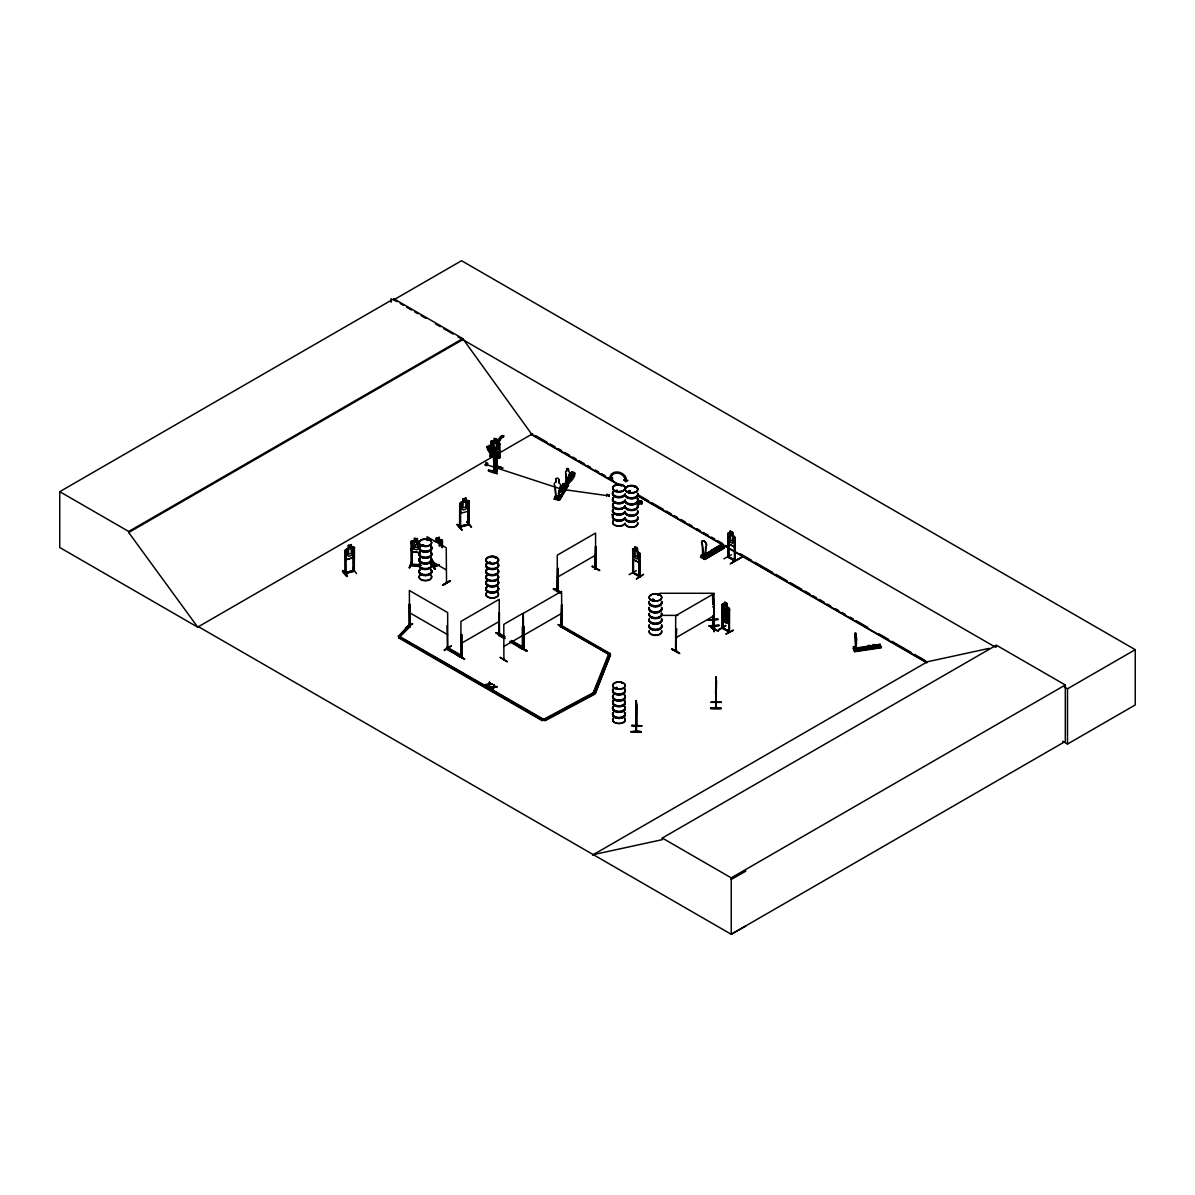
<?xml version="1.0" encoding="UTF-8"?>
<svg xmlns="http://www.w3.org/2000/svg" width="1195" height="1195" viewBox="0 0 1195 1195"><rect width="100%" height="100%" fill="white"/><g stroke="black" fill="none" stroke-linecap="round" stroke-linejoin="round"><path stroke-width="1.5" d="M498.061 444.017L498.39 442.822A9.455 3.764 -76.4 0 1 503.468 435.816L503.214 437.146A8.096 3.227 -76.4 0 0 498.584 444.152L499.331 444.376L497.314 448.155L496.284 447.916L496.298 443.554L498.076 443.972M497.314 448.155L497.329 443.793L498.3 444.122L496.284 447.916M715.79 687.902L715.775 693.907L715.954 686.094M636.158 713.609L636.323 708.381M636.173 711.398L636.248 709.337M636.472 712.847L635.994 717.358L636.397 709.546M710.816 708.53C742.498 708.366 689.381 708.097 720.973 708.695M710.831 707.843L720.988 708.008M715.79 687.976L715.895 684.929M856.292 639.459L856.128 649.721L856.636 639.161M631.035 732.012C638.235 728.831 650.08 734.208 631.065 731.609M641.207 731.967L631.065 731.713M636.173 703.616L636.352 700.479L636.308 731.833L636.472 730.504M715.775 682.913L715.656 693.907L715.73 691.86M715.685 683.57L715.85 681.673M636.382 731.713L636.397 702.346M636.054 708.008L635.994 706.364M606.582 495.566C607.15 498.121 607.344 491.085 606.582 495.566L560.306 489.054M636.024 707.022L636.098 705.155M490.951 454.951L499.495 458.088L499.301 455.175L500.063 457.461L499.883 443.808L499.092 443.554L498.957 457.386L498.898 455.34L499.883 455.4M854.35 647.824L853.798 646.585L854.081 647.63M854.709 651.693C852.707 647.765 861.356 649.468 854.186 649.871L854.305 647.78M854.888 634.276L855.336 632.842L855.919 633.38M855.112 633.589L856.128 649.721M855.321 647.048L856.337 649.692M854.903 647.167L855.486 647.66L855.112 635.023M856.516 638.713L856.128 634.724M559.813 498.001L559.753 496.836L560.126 498.345L555.331 497.389L554.166 499.226M705.214 557.169L705.707 546.802A3.391 1.972 59.5 0 0 705.857 542.799A3.391 1.972 59.5 0 0 702.436 540.872A3.391 1.972 59.5 0 0 702.436 544.786C704.856 561.486 703.825 553.165 702.466 555.72M705.364 557.079L705.857 546.712A3.391 1.972 59.5 0 0 705.707 542.888A3.391 1.972 59.5 0 0 702.287 540.962A3.391 1.972 59.5 0 0 702.287 544.86L702.675 555.316M713.355 620.593L712.817 616.411M711.174 702.361L721.347 702.242L711.189 702.018M715.76 680.015L715.954 677.027L716.193 708.202M715.671 682.972L715.954 677.177M715.745 687.678L715.745 686.154M716.388 680.956L716.149 708.202M715.715 707.784L715.85 677.027M716.029 702.54L715.745 708.262L715.73 706.947M559.081 497.732L559.678 487.321A3.391 2.614 30.8 0 0 559.006 482.84L559.081 479.748L559.006 482.84M439.342 564.578C434.846 568.566 431.933 563.771 434.009 566.34M636.83 703.945L636.845 726.515M636.248 700.629L635.889 731.788M345.056 572.674L346.057 572.659M345.056 573.481L354.243 570.971L354.138 548.893L353.317 549.117L353.361 571.434L353.317 549.117M611.9 514.418L611.795 515.03M712.892 604.655L713.266 598.486M557.214 495.985L556.422 497.195L557.512 496.074L557.557 499.256L557.632 496.702L556.093 496.537L557.557 496.836M557.184 497.344C556.96 495.581 557.124 497.06 557.303 497.15M566.579 469.172L566.535 471.233L567.371 468.44M567.61 480.45L567.072 481.391L567.804 480.704M507.248 661.896L500.033 657.31L507.233 661.462M854.276 647.182L855.306 647.376M856.427 639.191L855.934 633.992M714.237 625.762L713.161 620.071M497.613 454.085C496.388 459.179 484.662 449.932 487.769 446.527L495.701 449.634L499.45 458.103M497.12 473.698C490.577 468.141 481.077 470.038 497.135 473.608M712.937 550.97L714.61 550.163L714.64 551.522M713.266 551.194L715.193 550.716M493.505 455.937L494.745 455.743L493.475 455.863M496.732 470.949L496.089 456.848L497.359 456.729L496.971 470.964L497.239 456.714M493.968 469.306L494.581 469.501M494.625 469.59L494.625 455.639L197.668 627.136L59.75 547.504L59.75 491.668L393.812 298.795L462.779 338.603L531.745 434.263L618.771 484.513M496.851 471.009L496.537 456.4L495.97 470.696L497.359 470.546M423.687 545.577L422.059 545.293L423.523 544.741M422.447 545.219L423.881 545.577M427.481 540.289L428.168 540.469M489.278 562.352L490.846 562.711L489.218 562.994M494.999 557.333L495.342 557.856M494.939 557.856L495.402 557.617M616.739 490.921L615.679 490.846L616.396 490.473M617.143 490.906L617.143 490.443M621.027 485.872L621.564 485.334M621.086 485.633L622.042 485.633M628.764 491.309L628.122 491.922L629.72 491.937M629.795 492.325L629.795 491.518M633.977 486.47L634.59 487.067M634.65 486.828L634.037 486.649M617.457 688.395L616.605 687.439L616.291 688.141M617.023 688.365L617.023 687.588M621.534 683.256L622.087 683.256M654.038 599.83L652.843 599.367L652.649 600.234M652.918 599.367L652.784 599.995M653.232 600.323L653.77 599.696L652.739 600.039M658.251 594.722L657.534 594.961L658.37 595.244M498.166 441.911A8.096 3.227 -76.4 0 1 502.184 436.892L502.438 435.563A9.455 3.764 -76.4 0 0 497.359 442.568L496.298 443.554M870.737 647.092L869.079 647.705L868.87 646.45M716.014 702.481L716.417 680.418M457.371 654.576L464.601 659.132L457.013 655.174M519.706 646.555L526.95 651.126L519.362 647.167M553.315 589.001C556.601 586.431 568.671 599.86 553.345 588.926M553.643 588.732L560.873 592.839M672.068 648.96C695.46 662.493 655.861 640.147 679.328 653.023M724.036 548.087L704.766 559.394L700.643 557.079L720.167 545.547L724.095 548.072L704.841 559.439L704.109 559.036L723.797 547.31L720.167 545.264L700.972 557.079L700.942 555.451L702.899 554.301L701.226 556.765L704.288 558.498L706.245 556.198L706.529 557.796L702.794 555.809L703.243 555.137L703.317 557.945L703.482 555.421L702.212 554.898L702.212 557.318L702.376 554.794M348.417 545.398L348.522 548.191L347.013 549.506L347.013 554.585L348.522 556.347L351.33 555.585L352.839 552.986L352.839 547.922L351.33 547.415L351.42 544.576L348.372 545.338L348.417 548.117L345.4 549.924L346.326 559.663L353.406 557.736L354.437 547.444L351.285 547.355M570.478 476.88L571.135 476.103M632.678 556.422L633.41 559.544L639.026 562.696L639.743 560.395M639.026 562.696L639.833 553.151L633.514 548.535L632.678 549.117L632.962 572.674L640.087 576.737L639.355 554.241L639.101 576.587L639.967 576.662M734.925 544.651L734.118 546.996L734.925 544.756M722.87 607.344L722.049 609.599L722.945 607.299L728.606 610.421L729.279 613.588M728.472 617.89L729.338 615.649M540.454 718.076L545.025 720.779L594.692 694.22L593.407 692.368L608.524 654.262L609.913 653.456L593.407 693.055L595.334 693.309L610.451 655.218L560.649 626.628L610.451 655.218M595.334 693.309L610.451 654.516M430.394 563.891L434.846 569.164M435.249 568.686L430.827 563.368L435.309 568.626M488.531 686.587L489.278 684.332L492.325 683.928L489.278 684.78L488.531 686.587L488.546 684.376L487.963 686.244M493.191 688.813L493.923 687.02L496.986 686.617L493.923 687.469L493.191 689.276L492.624 688.484L493.191 689.276M498.793 453.517L499.809 451.142L498.927 453.577M488.65 684.451L485.543 684.855L488.65 684.451L489.382 682.226L489.95 683.017L489.382 682.226M493.311 686.692L490.204 687.543L493.206 687.528L494.043 684.914L494.028 687.095M494.043 684.914L493.311 687.14L490.204 687.543M342.457 571.031C345.37 569.343 351.509 584.206 342.457 571.061L346.834 576.289M342.905 570.478L347.252 575.781M411.11 541.544L414.262 540.902M411.857 543.187L410.96 543.068L411.857 543.187L411.931 565.101M410.99 548.789L411.991 551.627L419.609 552.702L411.991 551.627L411.125 548.729M411.782 551.029L417.966 541.499C422.418 541.947 414.396 541.933 417.503 538.631L414.262 538.183L414.351 541.066L412.723 541.753L412.723 546.832L414.351 549.237L417.369 549.655L418.982 547.698L418.982 542.62L417.369 541.484L417.399 538.706M411.528 562.143L409.168 567.834L411.573 562.083M412.066 561.755L409.721 567.924M419.744 544.278L419.833 566.43L419.639 565.564L412.036 564.548M411.916 564.279C403.835 567.909 437.236 565.31 410.99 564.13M489.95 682.554L489.367 684.406L492.325 683.928M492.624 688.932L493.206 687.065M493.923 687.469L494.611 685.243M354.362 570.403L353.6 570.627M354.362 571.21L345.25 573.675L345.355 549.864L353.332 546.877L354.437 547.444L354.273 571.21M460.598 526.248L459.746 527.249L459.896 503.454L462.958 501.721L462.913 498.942L465.975 498.181L465.975 500.899L468.978 501.034L467.947 511.326L460.837 513.208L460 503.468M468.933 524.754L467.872 524.784M496 456.938L496.851 457.192M629.108 574.661L636.352 570.627M731.459 554.764L723.946 558.797M405.553 628.002L412.678 623.865M637.338 504.693L638.414 503.498L641.775 504.036L641.775 501.317L638.548 500.824M638.518 503.603L638.518 505.455L637.368 506.142M723.08 617.322C725.201 622.027 720.406 630.004 723.035 627.509M723.08 606.268L723.035 628.316M728.547 621.266L722.9 618.323L722.124 616.859L722.138 604.476L722.975 603.878L729.428 608.404L729.428 632.17L729.084 630.811M722.557 628.017L729.667 632.035L728.845 630.766M409.482 625.239L409.855 626.583L409.377 603.923L409.123 626.255L410.124 626.404L409.048 626.135M447.274 647.481L447.498 647.511M447.02 625.657L447.438 648.332L446.676 647.899L447.752 648.138L447.662 612.587L409.377 590.479L409.526 626.031M632.648 572.853L639.818 576.916L639.743 553.136M633.708 572.241L632.947 571.808M633.32 572.39L632.633 572.002L633.35 573.241L633.619 556.467M727.919 557.139L728.203 556.078L728.86 557.348L728.786 542.56M728.069 556.885L735.239 561.023L734.522 538.497L734.671 560.604M492.43 471.681L497.583 466.244L492.504 471.323M497.508 466.603L492.026 471.622M491.802 446.392L488.934 445.377L489.741 447.259L488.591 447.274L489.95 450.455L494.715 453.159L495.566 452.248L491.772 446.332M497.717 454.115C489.995 436.444 500.69 465.393 499.779 455.683M490.891 455.295L487.291 446.437L491.757 455.549M491.13 454.354L490.249 453.995L499.689 457.73M491.668 455.519L491.847 453.069M498.763 457.894L495.103 448.991M461.897 655.965L461.345 656.294M499.555 635.038L499.241 612.751L498.763 635.426L499.555 635.038L498.524 635.277L499.316 634.007L498.763 634.62M523.47 648.332L524.276 647.899L524.246 648.765L524.187 626.613L523.29 626.852L524.187 626.613M561.172 626.613L561.904 626.135L560.933 626.329M595.155 568.372L595.887 567.894L594.916 568.088M676.086 650.633L676.579 628.958L675.683 629.197L676.579 628.958M713.505 628.958L714.311 628.525L712.952 628.212M714.072 628.212L713.564 629.765L713.968 607.09L713.505 629.765L714.311 629.332M489.92 456.505L490.981 454.384L492.355 454.847L491.026 454.548L489.92 456.505L491.279 456.968L492.355 454.847M555.809 482.212L555.884 479.105L555.809 482.212A3.391 2.614 30.8 0 0 555.152 486.425L555.809 497.21M555.152 486.425L555.884 497.09L554.794 498.703L558.857 499.51L559.23 498.434L559.574 500.287L568.551 485.26C560.679 480.166 563.517 488.531 558.364 493.341L563.637 484.319M566.146 473.967L566.535 481.241L569.417 481.032L569.417 482.003L566.221 481.361L566.146 473.967A2.256 1.748 30.8 0 1 566.579 471.159M568.715 481.585L569.164 474.564A2.256 1.748 30.8 0 0 568.715 471.577L568.686 469.351M555.406 499.286L554.42 498.927L555.331 495.955L555.705 497.18M554.794 498.703L555.705 496.03M559.23 490.562L564.025 491.817L559.23 490.562L563.368 483.631L568.178 484.587L558.648 500.093L567.281 484.841M558.887 491.429L563.368 483.631M565.355 482.556C569.627 486.798 580.172 470.457 571.583 472.174C567.61 473.28 566.206 486.933 565.608 481.421L566.221 480.405M558.588 493.386L564.309 484.109L558.304 495.014M569.014 483.288L568.82 482.048L565.862 482.242L566.475 480.45M556.601 497.434L556.93 496.343L556.736 497.12M556.721 497.464L556.989 496.313M558.976 493.281L564.354 484.274M565.608 482.481L571.583 472.174M556.168 498.823L556.168 496.403M568.402 478.373L572.211 472.503L566.415 482.78M566.206 482.616L572.241 472.608M567.461 481.271L566.729 480.793M558.035 499.988L565.071 487.933M567.954 483.079L574.78 472.996M558.289 499.824L567.237 484.677L568.222 485.036L559.275 500.048M568.372 483.153L573.914 473.041M558.961 500.167L568.178 484.587M522.992 648.9L524.246 647.839M712.967 551.134L715.148 550.79M490.801 562.561L489.681 562.053L489.696 563.054M490.742 562.755L489.427 562.964M617.247 490.398L617.217 490.637M629.989 491.967L628.615 492.415L628.764 491.489M629.69 491.563L628.928 492.026M652.56 599.517L652.918 600.323M653.934 600.248L653.516 599.457M617.128 688.29L616.754 687.498M460.045 503.528L460.956 502.363M726.859 614.364L728.069 612.856L728.069 607.777L726.859 606.209C728.92 603.191 722.527 599.726 724.618 604.969L723.423 605.208L724.618 618.188L726.859 619.428L726.859 614.349L724.618 613.11M496.851 450.261L498.285 448.558L498.255 443.464L492.056 440.582M878.489 645.419L853.589 648.87M854.694 651.693L881.372 647.795L881.253 646.973L854.619 651.335L853.364 646.868L856.068 646.48L857.323 650.752L857.218 649.094M880.013 644.613L877.294 644.807M880.327 645.509L880.013 644.419L853.245 648.422L853.693 649.408L878.564 645.778M880.969 646.898L880.013 644.135M503.872 659.52L504.17 659.102M493.998 441.104L491.1 441.149C492.534 440.118 489.562 443.972 491.13 446.631M492.669 446.751L492.639 441.672L494.088 441.224L494.028 438.326L496.941 439.252L496.806 442.09M496.896 442.031L496.941 439.252M499.092 443.554L499.883 443.808L498.823 442.583M446.527 583.19L446.243 547.773L427.093 536.719L427.093 540.409M492.235 453.488L499.077 455.728L492.235 453.488L491.832 455.056M493.938 465.079L502.736 468.022M499.047 467.17L493.938 472.204M427.526 652.873L398.383 636.472L408.541 625.627L410.243 626.195L398.697 637.846L410.243 626.195M398.383 636.472L408.541 625.627M567.147 480.868L567.759 480.808M461.434 656.593L461.195 634.993M498.524 635.277L499.256 634.799M558.125 589.732L557.453 590.091M557.303 590.644L557.273 555.167L595.558 533.06L595.633 568.551L594.841 569.014L595.902 568.73L595.558 546.488L594.961 568.91M523.32 648.885L522.738 647.854M524.142 647.974L523.216 648.198L524.261 648.108M524.142 648.78L523.933 626.464M560.858 627.27L561.575 604.745L561.889 627.031L560.858 627.27L561.59 626.792M676.534 651.141L676.176 650.931M713.37 629.511L713.863 628.749M714.296 629.377L714.207 603.669M412.051 540.603L410.99 541.484L411.05 565.22M423.627 545.219L423.03 544.666M423.732 545.697L423.03 545.652M616.127 490.279L615.709 491.085L616.814 491.354M653.874 600.144L652.201 600.01M728.711 543.695L734.133 546.832L728.577 543.8L727.86 533.388L728.681 532.791L734.925 537.451L735 561.172L727.889 557.064M722.213 604.551L723.02 603.983M728.472 621.31L729.353 620.832L726.784 620.384M490.398 453.712L491.533 455.579M713.968 628.002L712.952 628.436M563.368 483.915L564.309 484.109M554.973 499.376L555.66 499.54M435.189 569.074L430.857 563.368M570.224 476.133L570.299 476.984M561.142 489.92C562.95 487.799 563.935 492.161 561.456 490.592M342.831 570.896L347.297 576.214M410.946 564.966L419.729 566.176M700.643 557.079L701.45 557.542L720.869 545.951L705.035 555.869M706.529 556.347L704.572 557.497L704.288 559.111L723.139 547.385M724.454 619.189L722.198 616.859M724.454 621.908L723.408 612.452L724.618 610.944L724.618 605.88L726.859 607.12L726.859 612.198L728.069 615.022L726.859 623.237C720.839 619.294 729.473 626.374 726.933 620.474M722.138 604.476L722.168 628.241L729.338 632.14M727.023 606.119L727.023 603.4M722.138 611.765L722.87 614.887L728.606 617.964L729.353 615.754M728.681 609.659L729.592 609.883L728.681 609.659L728.726 631.826M718.703 630.168L725.723 625.463L718.703 629.705M728.606 631.154L722.9 627.987L729.428 631.363M726.037 633.753L733.461 630.153L726.037 634.216M713.759 624.462L713.759 625.269M503.887 659.879L503.812 624.343L522.962 613.289L522.857 649.333L510.101 641.969M522.379 626.763L522.349 648.9M520.422 647.332L526.651 650.633L520.736 647.361M702.511 555.824L702.899 554.301M711.264 550.507C721.959 555.212 706.096 551.089 713.221 549.356L716.851 551.702L713.221 549.356M714.954 548.341C725.649 553.031 709.785 548.908 716.91 547.19L720.54 549.521L716.91 547.19M718.21 546.414C728.905 551.119 713.042 546.996 720.167 545.264M701.196 557.393L721.108 546.444M723.094 547.19L703.676 558.782M721.541 548.326L703.601 558.737L704.303 559.14M705.662 558.05L723.797 547.31M409.661 626.524L410.019 604.297M557.916 568.222L557.273 590.703L558.17 590.479M595.633 567.744L595.095 569.164L595.812 546.638M503.707 638.279L498.927 635.516L499.48 612.886M444.435 650.513L451.232 645.778M444.107 649.946L451.277 646.166M592.152 566.564L599.77 570.463L592.541 566.34M503.05 636.95L496.224 632.588M461.539 655.786L460.867 656.204L461.912 656.115M461.838 656.727L461.434 655.786M561.65 626.001L561.112 627.405L561.829 604.879M519.332 647.242L526.89 651.096L519.631 647.018M523.694 649.094L523.29 613.408L561.575 591.301L561.829 627.076L558.558 624.582M524.187 648.721L523.544 626.987M710.562 627.166L718.18 631.05L710.95 626.927M442.852 584.938L449.977 580.74L442.822 584.893M393.812 298.795L393.812 299.825L461.554 260.719L1135.25 649.677L1135.25 704.945L1067.508 744.052L1062.669 741.244M59.75 491.668L128.716 531.476L462.779 338.603M198.549 626.733L197.773 627.196L128.716 532.507L462.779 339.634M499.54 452.86L532.522 433.815M557.273 577.275L595.558 555.167M449.111 649.019L461.882 656.384L460.478 657.19L446.123 648.9L447.752 647.332M446.123 648.9L447.737 648.093M460.941 643.537L499.241 621.43M632.962 550.566L633.44 573.227M637.398 548.146L635.038 546.787L635.113 549.655L633.933 549.879L633.933 554.958L635.113 557.811L637.308 559.081L638.488 557.587L637.473 548.102M446.123 648.213L460.478 656.503L461.882 655.696L447.528 647.406M505.112 636.786L500.317 634.022L498.927 634.829L505.306 638.518M498.927 635.516L500.317 634.709L503.513 636.547M639.997 554.614L639.101 554.39M633.41 559.544L638.966 562.561M503.812 646.45L522.962 635.396M523.29 635.516L561.575 613.408M633.44 572.659L639.594 576.065M639.4 575.542L633.111 572.674M636.427 578.873L643.582 574.347L636.457 578.918M560.649 626.628L562.053 625.821L609.913 653.456M560.649 627.33L562.053 626.524M522.857 649.333L524.246 648.527M727.86 533.388L727.889 557.154M732.565 535.136L732.64 532.358L733.655 541.843L732.49 543.337L730.279 542.067L729.114 539.214L729.114 534.135L730.279 533.717M728.517 557.497L728.786 535.196M734.088 536.002L735 537.406M735.164 538.87L734.268 538.646M728.606 556.915L735.164 560.096L734.805 561.112M731.564 562.74C766.219 543.516 710.024 575.392 738.764 558.946M713.968 593.646L675.683 615.754L675.608 651.35L676.579 651.066M675.683 637.876L713.968 615.754M398.697 637.159L542.291 720.062L593.347 692.697L594.692 694.22M398.697 637.846L542.291 720.749L551.702 715.656M592.541 855.112L927.395 661.776L989.087 648.362M593.317 854.649L662.284 839.652L662.284 838.053L996.346 645.18L1065.313 684.989L1065.313 741.408L731.235 934.281L198.46 626.688L197.668 627.136M996.346 646.779L995.569 647.242L457.969 336.856M662.284 838.053L731.235 877.862L1065.313 684.989M1064.312 686.931L1067.508 688.783L1135.25 649.677M496.343 470.277L497.239 470.531M731.235 879.475L745.859 871.14M745.859 925.946L731.235 934.281L731.235 877.862M554.898 713.953L591.749 694.25M398.383 635.77L545.025 720.092L594.692 693.533M557.99 590.285L558.17 568.372M422.612 545.054L423.463 545.054M629.406 492.235L629.795 491.653A6.319 3.645 0 0 0 628.316 492.011M490.503 562.994L489.621 563.129M617.292 688.514L616.112 688.111M496.448 470.307L496.343 456.46M345.161 572.614L353.212 570.672M346.057 573.466L345.982 551.119L345.146 551.343L345.415 573.63M353.391 570.359L354.004 570.164M561.336 489.786L563.099 489.995L561.71 490.667M557.931 589.479L557.453 590.898L557.527 568.745M499.122 634.874L499.241 599.307L460.941 621.415L460.867 657.011L461.927 656.727L461.838 634.62M461.479 656.608L461.584 634.485M522.753 649.049L522.708 626.583M441.209 541.947C443.151 541.066 439.416 543.606 441.209 545.622M437.564 564.503L433.008 565.564M437.728 564.682C432.127 563.92 434.577 569.193 433.919 562.427M439.491 564.757L433.292 566.564L433.217 565.758M436.339 540.976L436.294 538.198L439.297 537.377L439.342 540.155M436.294 538.198L439.342 537.421L439.252 540.26L440.746 540.752L440.746 545.831M434.293 541.544L441.284 539.602L442.344 540.274L442.344 547.579L442.344 540.274M436.444 541.947L439.252 541.171L439.252 546.249M463.062 499.062L465.871 498.3M460.911 502.273L467.917 500.361L468.978 501.034M459.702 504.932L460.672 504.887L459.702 504.932L459.597 527.07L468.679 524.59L468.679 502.483L467.857 502.707L467.917 525.023L467.857 502.707M468.007 502.901L468.679 502.483M353.466 549.297L354.138 548.893M466.692 522.006L471.532 527.174L467.185 521.827M468.784 523.754L467.768 524.037L468.784 524.052M459.896 527.234L468.903 524.799L468.933 500.974M346.356 559.499L353.287 557.602M356.558 573.615L352.615 568.222M652.739 599.531L653.665 599.89M869.377 646.286L868.556 647.317M869.109 646.585L870.752 646.988M870.199 647.481L868.675 647.242M570.388 476.222L571.404 476.432M728.845 631.572L728.935 620.563M460.628 525.994L460.628 526.786M734.447 559.768L728.188 556.93L727.889 534.957L728.532 535.33M703.228 555.645L703.183 554.465M433.307 566.535L433.098 560.813M856.173 646.689L853.364 646.868M853.738 647.556L854.47 647.122L854.53 651.29M867.675 645.927C871.558 653.067 864.403 643.881 870.378 645.524L871.633 648.377M872.783 645.18C876.667 652.336 869.512 643.134 875.502 644.792L876.742 647.63M880.252 644.971L853.514 649.049M856.143 650.334L881.029 646.704M854.47 651.155L881.268 647.257M485.543 684.391L492.325 684.391M485.543 684.855L488.546 684.84M494.028 686.632L496.986 686.617M490.204 687.08L496.986 687.08M713.012 628.764L713.968 628.809M713.863 629.048L713.968 593.273L659.819 593.273M599.442 570.583L592.197 566.116M558.229 624.701L565.489 628.824L563.069 627.614M710.622 627.046L717.837 631.139M714.356 551.358L713.505 551.298M652.828 599.427L653.605 599.8M616.605 687.543L615.649 688.26M722.407 628.017L722.407 616.964M713.744 600.458C714.341 608.658 711.876 583.294 712.817 603.804M707.873 620.011L718.031 619.249M718.031 619.563L707.873 619.966L718.031 619.249M709.008 625.747L719.106 625.164M447.363 648.287L447.169 646.958M728.487 556.646L727.919 556.332M734.522 560.604L734.522 538.497M714.61 625.956L714.102 631.841L714.117 625.553M661.627 615.38L677.864 615.38M711.174 702.212L721.332 702.421M636.173 702.361L636.517 709.591M631.587 725.679L641.73 725.992M675.937 650.633L676.654 650.453M493.505 469.755L494.357 469.964L494.625 455.728L494.118 469.964L493.386 455.833M567.326 468.515L568.357 468.948M869.676 646.495L870.782 647.152M567.55 480.913L567.476 480.554M466.707 521.543L471.084 526.846M498.808 456.908L491.384 454.668L499.898 457.371M593.407 692.368L595.334 692.622M412.021 540.663L419.579 541.708M566.774 482.317L567.7 482.601L567.759 480.898M564.936 489.995L560.126 489.338L564.936 490.294L485.902 464.467C482.168 464.138 489.323 467.305 485.902 464.467M554.42 498.912L558.872 500.152M502.946 435.637L503.976 435.876M502.617 436.937L503.648 437.191M499.331 444.376L497.553 443.913A8.096 3.227 -76.4 0 1 497.837 442.897M487.037 463.974C489.591 464.437 485.573 461.136 485.797 463.107M353.466 570.598L345.982 572.42M712.907 597.425L713.176 594.587L713.579 604.506M487.65 446.542L489.741 447.259M492.459 448.125L495.611 449.619M487.127 446.721L487.933 446.975M494.954 449.275L495.746 449.544M489.875 456.356L491.279 456.968M493.684 464.945L502.751 468.052M493.729 465.288L502.468 467.872M408.541 626.314L410.243 626.882M729.323 632.185L729.338 608.404M639.728 576.916L639.504 575.542M713.744 625.747L713.759 616.067M459.746 526.442L459.985 527.264M572.375 472.757L571.837 472.637M726.859 603.49L724.618 602.25L724.693 604.924M722.93 607.463L728.547 610.481M725.723 625.926L718.643 629.705M702.376 557.214L703.482 557.841M672.068 649.273L679.298 653.396M503.439 636.711L495.82 632.827M495.865 632.678L503.14 636.83M412.335 623.745L405.613 627.689M519.272 646.211L526.502 650.707M393.812 299.825L397.024 301.678M400.235 303.53L403.447 305.382M406.644 307.234L411.453 310.013M414.665 311.865L417.877 313.717M421.088 315.57L425.898 318.348M435.518 323.905L440.328 326.683M443.539 328.535L453.159 334.077M732.64 532.358L730.205 531.043L730.279 533.911M730.279 531.192L732.49 532.447M535.748 435.667L547.026 442.18M550.253 444.047L555.092 446.84M558.304 448.693L561.53 450.56M564.757 452.412L569.597 455.205M572.823 457.073L576.035 458.94M579.261 460.792L584.101 463.585M587.328 465.452L590.539 467.305M595.379 470.098L598.605 471.965M601.832 473.817L605.043 475.685M609.883 478.478L613.11 480.33M638.892 495.223L648.571 500.81M651.783 502.662L663.076 509.175M666.287 511.042L671.127 513.835M674.353 515.687L677.58 517.554M680.806 519.422L685.631 522.2M688.858 524.067L692.084 525.934M696.909 528.713L700.136 530.58M703.362 532.447L708.202 535.24M711.428 537.093L714.64 538.96M717.866 540.812L722.706 543.606M725.933 545.473L729.144 547.325M740.437 553.838L751.715 560.35M754.941 562.218L772.672 572.45M775.884 574.317L787.176 580.83M790.388 582.682L801.681 589.21M804.892 591.062L809.732 593.855M812.958 595.722L816.185 597.575M819.411 599.442L824.236 602.235M827.463 604.087L830.689 605.955M835.514 608.748L838.741 610.6M841.967 612.467L845.194 614.32M850.033 617.113L853.245 618.98M856.471 620.832L867.749 627.36M879.042 633.873L888.707 639.444M891.933 641.312L911.277 652.47M914.489 654.337L925.781 660.85M638.115 495.671L926.603 662.239M530.685 434.114L618.009 484.528M637.413 495.731L926.842 662.837M635.113 546.922L637.308 548.191M563.652 627.435L568.432 630.198M571.628 632.05L609.913 654.158M430.275 560.679L446.243 569.881M511.49 640.475L522.663 646.913M511.49 641.162L519.466 645.763M510.101 641.282L522.857 648.646M409.377 612.587L447.662 634.694M430.753 654.74L514.642 703.168M517.868 705.035L529.161 711.563M532.387 713.415L537.227 716.208M613.349 503.349L613.408 503.424A6.319 3.645 0 0 0 616.515 508.637A6.319 3.645 0 0 0 625.03 506.217M613.349 520.736L613.408 520.811A6.319 3.645 0 0 0 616.515 526.024A6.319 3.645 0 0 0 625.03 523.604M493.61 472.085L498.569 467.036M639.101 576.587L639.355 561.62M632.708 572.838L632.767 549.073M637.413 497.927L638.518 500.884M637.338 498.076L638.414 499.151L638.414 505.395M486.664 575.288L486.694 575.303A6.348 3.66 0 0 0 492.235 580.83A6.348 3.66 0 0 0 497.717 575.333M486.664 592.675L486.694 592.69A6.348 3.66 0 0 0 492.235 598.217A6.348 3.66 0 0 0 497.717 592.72M488.994 451.337L490.622 453.383M465.975 498.181L465.871 501.019L467.379 501.512L467.379 506.59L465.871 509.175L463.062 509.936L461.554 508.174L461.554 503.095L463.062 501.781L463.018 499.002M345.982 551.119L345.146 551.343M345.355 557.154L346.326 559.663M498.778 442.628L499.809 443.928M637.338 499.435L638.414 500.959L641.775 501.317L641.625 503.991M435.891 541.111L436.459 541.962M419.833 575.228L419.863 575.273A6.333 3.66 0 0 0 425.405 580.8A6.333 3.66 0 0 0 430.887 575.303M723.139 627.539L723.154 628.421M855.5 633.006L856.128 633.962M877.294 644.523L878.549 647.361M854.425 649.841L854.037 646.555M495.895 449.26L499.644 457.805M487.291 446.437L491.04 454.981M487.037 446.766L489.039 451.456M419.818 557.811L419.863 557.886A6.333 3.66 0 0 0 425.405 563.413A6.333 3.66 0 0 0 430.887 557.916M880.939 646.839L854.515 650.648L853.469 648.243L856.173 647.839L856.068 646.48M728.472 610.525L729.189 613.558M632.842 556.407L633.544 559.439M712.713 599.397L713.639 603.923L712.713 599.531M713.131 595.528L713.34 597.575M713.071 598.381L713.4 600.159M713.788 624.94L712.758 620.056L713.863 625.807M636.024 712.101L636.098 713.31M715.685 688.634L715.745 689.859M635.949 715.237L636.098 717.358M713.057 628.809L713.057 615.574M492.071 441.239L492.116 448.05M491.892 441.418L491.937 448.23M491.279 440.985L491.22 446.661M1067.508 688.783L1067.508 744.052M853.798 646.585L853.798 649.005M730.369 531.133L730.369 533.866M713.863 602.071L713.759 607.583M713.191 594.737L713.266 604.013M706.245 556.198L706.245 557.348M676.325 628.824L675.982 651.454L675.937 629.332M573.167 475.535L569.97 475.087M572.629 476.432L569.417 475.983M566.774 480.704L566.729 482.407M565.399 628.48L558.17 624.821M494.073 470.008L494.028 455.429L493.819 469.321M460.523 504.708L460.628 527.085M442.031 541.708L442.031 547.235M441.358 542.127L441.358 545.816M436.339 538.258L436.444 541.051M411.931 542.993L411.961 565.31M391.109 298.586L391.109 302.245M128.716 531.476L128.716 532.507M624.447 695.624A6.319 3.645 0 0 1 618.965 701.106A6.319 3.645 0 0 1 613.498 695.624M624.537 695.251A6.423 3.704 0 0 1 618.965 700.808A6.423 3.704 0 0 1 613.408 695.251M624.432 700.793A6.304 3.645 0 0 1 618.965 706.245A6.304 3.645 0 0 1 613.513 700.793M624.462 700.524A6.348 3.66 0 0 1 618.965 706.006A6.348 3.66 0 0 1 613.483 700.524M624.432 700.389A6.304 3.645 0 0 1 618.965 705.842A6.304 3.645 0 0 1 613.513 700.389M624.537 689.142A6.423 3.704 0 0 1 618.965 694.713A6.423 3.704 0 0 1 613.408 689.142M624.447 694.609A6.319 3.645 0 0 1 618.965 700.076A6.319 3.645 0 0 1 613.498 694.609M624.447 689.53A6.319 3.645 0 0 1 618.965 694.997A6.319 3.645 0 0 1 613.498 689.53M624.537 694.937A6.423 3.704 0 0 1 618.965 700.494A6.423 3.704 0 0 1 613.408 694.937M624.537 688.828A6.423 3.704 0 0 1 618.965 694.385A6.423 3.704 0 0 1 613.408 688.828M624.462 688.499A6.333 3.66 0 0 1 618.965 693.981A6.333 3.66 0 0 1 613.483 688.499M624.447 713.012A6.319 3.645 0 0 1 618.965 718.494A6.319 3.645 0 0 1 613.498 713.012M624.537 712.638A6.423 3.704 0 0 1 618.965 718.195A6.423 3.704 0 0 1 613.408 712.638M624.462 718.12A6.348 3.66 0 0 1 618.965 723.617A6.348 3.66 0 0 1 613.483 718.12M624.462 717.911A6.348 3.66 0 0 1 618.965 723.393A6.348 3.66 0 0 1 613.483 717.911M624.417 701.301A6.289 3.63 0 0 1 618.965 706.753A6.289 3.63 0 0 1 613.513 701.301M624.462 700.987A6.348 3.66 0 0 1 618.965 706.484A6.348 3.66 0 0 1 613.483 700.987M624.537 706.529A6.423 3.704 0 0 1 618.965 712.101A6.423 3.704 0 0 1 613.408 706.529M624.447 711.996A6.319 3.645 0 0 1 618.965 717.463A6.319 3.645 0 0 1 613.498 711.996M624.447 706.917A6.319 3.645 0 0 1 618.965 712.384A6.319 3.645 0 0 1 613.498 706.917M624.537 712.325A6.423 3.704 0 0 1 618.965 717.881A6.423 3.704 0 0 1 613.408 712.325M624.537 706.215A6.423 3.704 0 0 1 618.965 711.772A6.423 3.704 0 0 1 613.408 706.215M624.462 705.886A6.333 3.66 0 0 1 618.965 711.369A6.333 3.66 0 0 1 613.483 705.886M661.657 608.001A6.423 3.704 0 0 1 655.457 612.662A6.423 3.704 0 0 1 649.258 608.001M661.567 608.374A6.319 3.645 0 0 1 655.457 612.96A6.319 3.645 0 0 1 649.348 608.374M661.567 613.513A6.319 3.645 0 0 1 655.457 618.099A6.319 3.645 0 0 1 649.348 613.513M661.657 601.907A6.423 3.704 0 0 1 655.457 606.567A6.423 3.704 0 0 1 649.258 601.907M661.567 607.344A6.319 3.645 0 0 1 655.457 611.945A6.319 3.645 0 0 1 649.348 607.344M661.567 602.265A6.333 3.66 0 0 1 655.457 606.866A6.333 3.66 0 0 1 649.333 602.265M661.657 607.687A6.423 3.704 0 0 1 655.457 612.348A6.423 3.704 0 0 1 649.258 607.687M661.657 601.593A6.423 3.704 0 0 1 655.457 606.253A6.423 3.704 0 0 1 649.258 601.593M661.567 601.249A6.319 3.645 0 0 1 655.457 605.835A6.319 3.645 0 0 1 649.348 601.249M661.657 625.388A6.423 3.704 0 0 1 655.457 630.049A6.423 3.704 0 0 1 649.258 625.388M661.567 625.762A6.319 3.645 0 0 1 655.457 630.348A6.319 3.645 0 0 1 649.348 625.762M661.537 630.527A6.289 3.63 0 0 1 655.457 635.098A6.289 3.63 0 0 1 649.378 630.527M661.567 614.036A6.319 3.645 0 0 1 655.457 618.637A6.319 3.645 0 0 1 649.348 614.036M661.567 630.87A6.333 3.66 0 0 1 655.457 635.471A6.333 3.66 0 0 1 649.333 630.87M661.582 613.737A6.348 3.66 0 0 1 655.457 618.338A6.348 3.66 0 0 1 649.333 613.737M661.657 619.294A6.423 3.704 0 0 1 655.457 623.954A6.423 3.704 0 0 1 649.258 619.294M661.567 624.731A6.319 3.645 0 0 1 655.457 629.332A6.319 3.645 0 0 1 649.348 624.731M661.567 619.652A6.333 3.66 0 0 1 655.457 624.253A6.333 3.66 0 0 1 649.333 619.652M661.657 625.075A6.423 3.704 0 0 1 655.457 629.735A6.423 3.704 0 0 1 649.258 625.075M661.657 618.98A6.423 3.704 0 0 1 655.457 623.641A6.423 3.704 0 0 1 649.258 618.98M661.567 618.637A6.333 3.66 0 0 1 655.457 623.237A6.333 3.66 0 0 1 649.333 618.637M497.717 570.224A6.333 3.66 0 0 1 492.235 575.706A6.333 3.66 0 0 1 486.738 570.224M497.792 569.851A6.423 3.704 0 0 1 492.235 575.407A6.423 3.704 0 0 1 486.664 569.851M497.688 575.004A6.289 3.63 0 0 1 492.235 580.456A6.289 3.63 0 0 1 486.783 575.004M497.792 563.741A6.423 3.704 0 0 1 492.235 569.313A6.423 3.704 0 0 1 486.664 563.741M497.703 569.208A6.319 3.645 0 0 1 492.235 574.676A6.319 3.645 0 0 1 486.753 569.208M497.703 564.13A6.319 3.645 0 0 1 492.235 569.597A6.319 3.645 0 0 1 486.753 564.13M497.792 569.537A6.423 3.704 0 0 1 492.235 575.094A6.423 3.704 0 0 1 486.664 569.537M497.792 563.428A6.423 3.704 0 0 1 492.235 568.999A6.423 3.704 0 0 1 486.664 563.428M497.703 563.099A6.319 3.645 0 0 1 492.235 568.581A6.319 3.645 0 0 1 486.753 563.099M497.703 587.611A6.319 3.645 0 0 1 492.235 593.093A6.319 3.645 0 0 1 486.753 587.611M497.792 587.238A6.423 3.704 0 0 1 492.235 592.795A6.423 3.704 0 0 1 486.664 587.238M497.688 592.391A6.289 3.63 0 0 1 492.235 597.844A6.289 3.63 0 0 1 486.783 592.391M497.688 575.9A6.289 3.63 0 0 1 492.235 581.353A6.289 3.63 0 0 1 486.783 575.9M497.717 575.587A6.348 3.66 0 0 1 492.235 581.084A6.348 3.66 0 0 1 486.738 575.587M497.792 581.129A6.423 3.704 0 0 1 492.235 586.7A6.423 3.704 0 0 1 486.664 581.129M497.703 586.596A6.319 3.645 0 0 1 492.235 592.063A6.319 3.645 0 0 1 486.753 586.596M497.703 581.517A6.319 3.645 0 0 1 492.235 586.984A6.319 3.645 0 0 1 486.753 581.517M497.792 586.924A6.423 3.704 0 0 1 492.235 592.481A6.423 3.704 0 0 1 486.664 586.924M497.792 580.815A6.423 3.704 0 0 1 492.235 586.386A6.423 3.704 0 0 1 486.664 580.815M497.703 580.486A6.319 3.645 0 0 1 492.235 585.968A6.319 3.645 0 0 1 486.753 580.486M430.887 552.807A6.333 3.66 0 0 1 425.405 558.289A6.333 3.66 0 0 1 419.923 552.807M430.977 552.434A6.423 3.704 0 0 1 425.405 557.99A6.423 3.704 0 0 1 419.848 552.434M430.872 557.572A6.304 3.645 0 0 1 425.405 563.039A6.304 3.645 0 0 1 419.953 557.572M430.902 557.721A6.348 3.66 0 0 1 425.405 563.203A6.348 3.66 0 0 1 419.908 557.721M430.977 546.324A6.423 3.704 0 0 1 425.405 551.896A6.423 3.704 0 0 1 419.848 546.324M430.887 551.791A6.333 3.66 0 0 1 425.405 557.273A6.333 3.66 0 0 1 419.923 551.791M430.887 546.712A6.333 3.66 0 0 1 425.405 552.195A6.333 3.66 0 0 1 419.923 546.712M430.977 552.12A6.423 3.704 0 0 1 425.405 557.677A6.423 3.704 0 0 1 419.848 552.12M430.977 546.01A6.423 3.704 0 0 1 425.405 551.582A6.423 3.704 0 0 1 419.848 546.01M430.887 545.682A6.333 3.66 0 0 1 425.405 551.179A6.333 3.66 0 0 1 419.923 545.682M430.887 570.194A6.333 3.66 0 0 1 425.405 575.676A6.333 3.66 0 0 1 419.923 570.194M430.977 569.821A6.423 3.704 0 0 1 425.405 575.378A6.423 3.704 0 0 1 419.848 569.821M430.857 574.974A6.289 3.63 0 0 1 425.405 580.426A6.289 3.63 0 0 1 419.953 574.974M430.977 563.711A6.423 3.704 0 0 1 425.405 569.283A6.423 3.704 0 0 1 419.848 563.711M430.887 569.178A6.333 3.66 0 0 1 425.405 574.661A6.333 3.66 0 0 1 419.923 569.178M430.887 564.1A6.333 3.66 0 0 1 425.405 569.582A6.333 3.66 0 0 1 419.923 564.1M430.977 569.507A6.423 3.704 0 0 1 425.405 575.064A6.423 3.704 0 0 1 419.848 569.507M430.977 563.398A6.423 3.704 0 0 1 425.405 568.969A6.423 3.704 0 0 1 419.848 563.398M430.887 563.069A6.333 3.66 0 0 1 425.405 568.566A6.333 3.66 0 0 1 419.923 563.069M555.809 479.225A1.688 1.3 30.8 0 1 557.408 478.164A1.688 1.3 30.8 0 1 559.006 479.867M637.562 505.082A6.289 3.63 0 0 1 632.304 509.638A6.289 3.63 0 0 1 625.179 506.023M637.592 494.222A6.319 3.645 0 0 1 632.304 498.778A6.319 3.645 0 0 1 625.164 495.163M637.592 493.191A6.333 3.66 0 0 1 632.304 497.762A6.333 3.66 0 0 1 625.149 494.147M628.316 490.981A6.333 3.66 0 0 1 629.84 490.607M637.592 500.317A6.333 3.66 0 0 1 632.304 504.887A6.333 3.66 0 0 1 625.149 501.273M637.682 499.958A6.423 3.704 0 0 1 632.319 504.589A6.423 3.704 0 0 1 625.06 500.914M637.682 499.644A6.423 3.704 0 0 1 632.319 504.275A6.423 3.704 0 0 1 625.06 500.6M637.592 499.301A6.319 3.645 0 0 1 632.304 503.857A6.319 3.645 0 0 1 625.164 500.242M637.682 493.849A6.423 3.704 0 0 1 632.319 498.494A6.423 3.704 0 0 1 625.06 494.805M628.271 491.593A6.423 3.704 0 0 1 629.825 491.235M637.682 493.535A6.423 3.704 0 0 1 632.319 498.166A6.423 3.704 0 0 1 625.06 494.491A6.423 3.704 0 0 1 616.471 496.806A6.423 3.704 0 0 1 613.364 491.518M628.271 491.279A6.423 3.704 0 0 1 629.825 490.921M637.592 505.425A6.319 3.645 0 0 1 632.304 509.981A6.319 3.645 0 0 1 625.164 506.366M637.592 505.993A6.319 3.645 0 0 1 632.304 510.549A6.319 3.645 0 0 1 625.164 506.934M637.562 522.469A6.289 3.63 0 0 1 632.304 527.025A6.289 3.63 0 0 1 625.179 523.41M637.607 505.664A6.348 3.66 0 0 1 632.304 510.25A6.348 3.66 0 0 1 625.134 506.605M637.592 511.609A6.319 3.645 0 0 1 632.304 516.165A6.319 3.645 0 0 1 625.164 512.55M637.592 510.579A6.333 3.66 0 0 1 632.304 515.15A6.333 3.66 0 0 1 625.149 511.535M637.592 517.704A6.333 3.66 0 0 1 632.304 522.275A6.333 3.66 0 0 1 625.149 518.66M637.682 517.345A6.423 3.704 0 0 1 632.319 521.976A6.423 3.704 0 0 1 625.06 518.301M637.682 517.032A6.423 3.704 0 0 1 632.319 521.662A6.423 3.704 0 0 1 625.06 517.988M637.592 516.688A6.319 3.645 0 0 1 632.304 521.244A6.319 3.645 0 0 1 625.164 517.629M637.682 511.236A6.423 3.704 0 0 1 632.319 515.881A6.423 3.704 0 0 1 625.06 512.192M637.682 510.922A6.423 3.704 0 0 1 632.319 515.553A6.423 3.704 0 0 1 625.06 511.878A6.423 3.704 0 0 1 616.471 514.194A6.423 3.704 0 0 1 613.364 508.906M637.592 522.812A6.319 3.645 0 0 1 632.304 527.368A6.319 3.645 0 0 1 625.164 523.754M625.03 501.093A6.319 3.645 0 0 1 616.515 503.513A6.319 3.645 0 0 1 613.453 498.33M624.492 501.646A6.423 3.704 0 0 1 615.724 503.005A6.423 3.704 0 0 1 613.364 497.942M625 505.858A6.289 3.63 0 0 1 616.515 508.263A6.289 3.63 0 0 1 613.483 503.095M624.492 495.552A6.423 3.704 0 0 1 615.724 496.911A6.423 3.704 0 0 1 613.364 491.832M625.045 500.078A6.333 3.66 0 0 1 616.5 502.497A6.333 3.66 0 0 1 613.438 497.299M625.045 494.999A6.333 3.66 0 0 1 616.5 497.419A6.333 3.66 0 0 1 613.438 492.22M625.134 500.436A6.423 3.704 0 0 1 616.471 502.901A6.423 3.704 0 0 1 613.364 497.628M625.03 493.968A6.319 3.645 0 0 1 616.515 496.403A6.319 3.645 0 0 1 613.453 491.205M624.402 519.362A6.319 3.645 0 0 1 615.769 520.691A6.319 3.645 0 0 1 613.453 515.717M625.134 518.137A6.423 3.704 0 0 1 616.471 520.602A6.423 3.704 0 0 1 613.364 515.329M625 523.246A6.289 3.63 0 0 1 616.515 525.651A6.289 3.63 0 0 1 613.483 520.482M624.373 507.636A6.289 3.63 0 0 1 615.784 508.965A6.289 3.63 0 0 1 613.483 504.006M624.417 507.352A6.348 3.66 0 0 1 615.754 508.682A6.348 3.66 0 0 1 613.438 503.678M625.134 512.043A6.423 3.704 0 0 1 616.471 514.507A6.423 3.704 0 0 1 613.364 509.219M625.045 517.465A6.333 3.66 0 0 1 616.5 519.885A6.333 3.66 0 0 1 613.438 514.687M625.045 512.386A6.333 3.66 0 0 1 616.5 514.806A6.333 3.66 0 0 1 613.438 509.608M624.492 518.72A6.423 3.704 0 0 1 615.724 520.079A6.423 3.704 0 0 1 613.364 515.015M625.03 511.355A6.319 3.645 0 0 1 616.515 513.79A6.319 3.645 0 0 1 613.453 508.592M608.778 495.895C609.331 498.434 609.525 491.489 608.778 495.895M631.617 725.47L641.76 725.768L631.617 725.47M459.612 526.233L467.917 524.456L459.612 526.233M488.904 447.513L491.563 450.052L490.533 451.471L492.34 450.62L495.552 453.069L492.758 450.44L493.759 449.066L491.967 449.843L488.904 447.513M488.561 470.397L497.344 473.384L488.561 470.397M723.543 611.377L725.141 615.485C721.914 616.978 724.782 620.011 725.664 616.411L727.65 619.996L726.142 616.052C729.473 614.454 726.485 611.362 725.619 615.171L723.543 611.377M457.327 654.935L464.601 659.132L457.312 654.98M457.013 524.605L461.853 529.818L457.013 524.605M457.446 524.411L461.853 529.818L457.446 524.411M612.602 478.164L610.615 479.479L608.628 477.582L610.003 477.776A8.529 6.752 24.1 0 1 618.263 472.04A8.529 6.752 24.1 0 1 626.524 480.241L627.883 480.45L625.777 481.749L623.656 479.822L625.015 480.017A7.125 5.631 24.1 0 0 618.129 473.175A7.125 5.631 24.1 0 0 611.228 477.955L612.602 478.164M450.007 581.084L442.852 585.296L450.022 581.158M438.744 538.138L436.952 539.542L438.744 538.138M465.363 498.883L463.555 500.287L465.363 498.883M465.871 501.93L463.062 502.692L463.062 507.77L465.871 506.994L465.871 501.93M350.822 545.293L349.015 546.683L350.822 545.293M351.33 548.326L348.522 549.088L348.522 554.166L351.33 553.404L351.33 548.326M719.106 625.568L708.993 626.15L719.106 625.523M713.968 606.702L713.057 606.911L713.968 606.702M416.831 539.154L414.889 538.885L414.889 539.781L416.831 540.05L416.831 539.154M417.369 542.396L414.351 541.977L414.351 547.056L417.369 547.474L417.369 542.396M641.103 501.825L640.027 501.661L640.027 503.289L641.103 503.454L641.103 501.825M574.183 473.832L570.971 473.205L574.183 473.832M573.779 474.52L570.568 473.877L573.779 474.52M572.017 477.447L568.82 476.805L572.017 477.447M567.266 486.111L562.457 485.155L567.266 486.111M566.654 487.127L561.859 486.171L566.654 487.127M565.743 488.65L560.948 487.694L565.743 488.65M491.414 446.467L489.666 445.914L491.414 446.467M492.758 448.603L490.04 447.737L491.414 450.918L494.118 451.785L492.758 448.603M496.298 439.67L494.566 439.103L496.313 440.582L496.298 439.67M496.806 443.001L494.103 442.135L494.132 447.214L496.836 448.095L496.806 443.001M726.47 603.714L725.021 602.922L726.47 604.625L726.47 603.714M726.859 612.198L724.618 610.944L726.859 612.184M726.455 621.475L725.006 620.683L726.455 622.386L726.455 621.475M732.087 532.686L730.683 531.865L732.087 533.582L732.087 532.686M732.49 536.077L730.279 534.807L730.279 539.886L732.49 541.156L732.49 536.077M636.92 548.43L635.516 547.609L636.92 549.327L636.92 548.43M637.308 551.821L635.113 550.551L635.113 555.63L637.308 556.9L637.308 551.821M615.798 688.589A6.348 3.66 0 0 0 625.314 685.407A6.348 3.66 0 0 0 615.798 682.24A6.348 3.66 0 0 0 615.798 688.589M614.514 688.305A6.289 3.63 0 0 0 625.045 686.677A6.289 3.63 0 0 0 617.337 682.226A6.289 3.63 0 0 0 614.514 688.305M652.276 600.473A6.348 3.66 0 0 0 661.806 597.291A6.348 3.66 0 0 0 652.276 594.124A6.348 3.66 0 0 0 652.276 600.473M655.457 617.71A6.289 3.63 0 0 0 661.537 613.14A6.348 3.66 0 0 1 655.457 617.89A6.348 3.66 0 0 1 649.333 613.274A6.289 3.63 0 0 0 655.457 617.71M652.291 600.756A6.319 3.645 0 0 0 661.776 597.59A6.319 3.645 0 0 0 652.291 594.438A6.319 3.645 0 0 0 652.291 600.756M489.084 562.979A6.304 3.645 0 0 0 498.539 559.813A6.304 3.645 0 0 0 489.084 556.661A6.304 3.645 0 0 0 489.084 562.979M489.084 563.502A6.304 3.645 0 0 0 498.539 560.35A6.304 3.645 0 0 0 489.084 557.199A6.304 3.645 0 0 0 489.084 563.502M489.054 563.189A6.348 3.66 0 0 0 498.569 560.022A6.348 3.66 0 0 0 489.054 556.855A6.348 3.66 0 0 0 489.054 563.189M422.253 545.562A6.304 3.645 0 0 0 431.709 542.41A6.304 3.645 0 0 0 422.253 539.259A6.304 3.645 0 0 0 422.253 545.562M422.268 546.07A6.289 3.63 0 0 0 431.709 542.918A6.289 3.63 0 0 0 422.268 539.767A6.289 3.63 0 0 0 422.268 546.07M425.405 563.935A6.289 3.63 0 0 0 430.857 558.483A6.304 3.645 0 0 1 425.405 563.935A6.289 3.63 0 0 1 419.953 558.483A6.304 3.645 0 0 0 425.405 563.935M628.316 492.22A6.333 3.66 0 0 0 637.816 489.054A6.333 3.66 0 0 0 628.316 485.887A6.333 3.66 0 0 0 628.316 492.22M628.316 492.713A6.319 3.645 0 0 0 637.801 489.547A6.319 3.645 0 0 0 628.316 486.395A6.319 3.645 0 0 0 628.316 492.713M628.301 492.4A6.348 3.66 0 0 0 637.831 489.218A6.348 3.66 0 0 0 628.301 486.051A6.348 3.66 0 0 0 628.301 492.4M615.754 491.07A6.333 3.66 0 0 0 625.269 487.904A6.333 3.66 0 0 0 615.754 484.737A6.333 3.66 0 0 0 615.754 491.07M615.769 491.593A6.319 3.645 0 0 0 625.254 488.426A6.319 3.645 0 0 0 615.769 485.275A6.319 3.645 0 0 0 615.769 491.593M615.754 491.294A6.348 3.66 0 0 0 625.269 488.113A6.348 3.66 0 0 0 615.754 484.946A6.348 3.66 0 0 0 615.754 491.294"/></g></svg>
